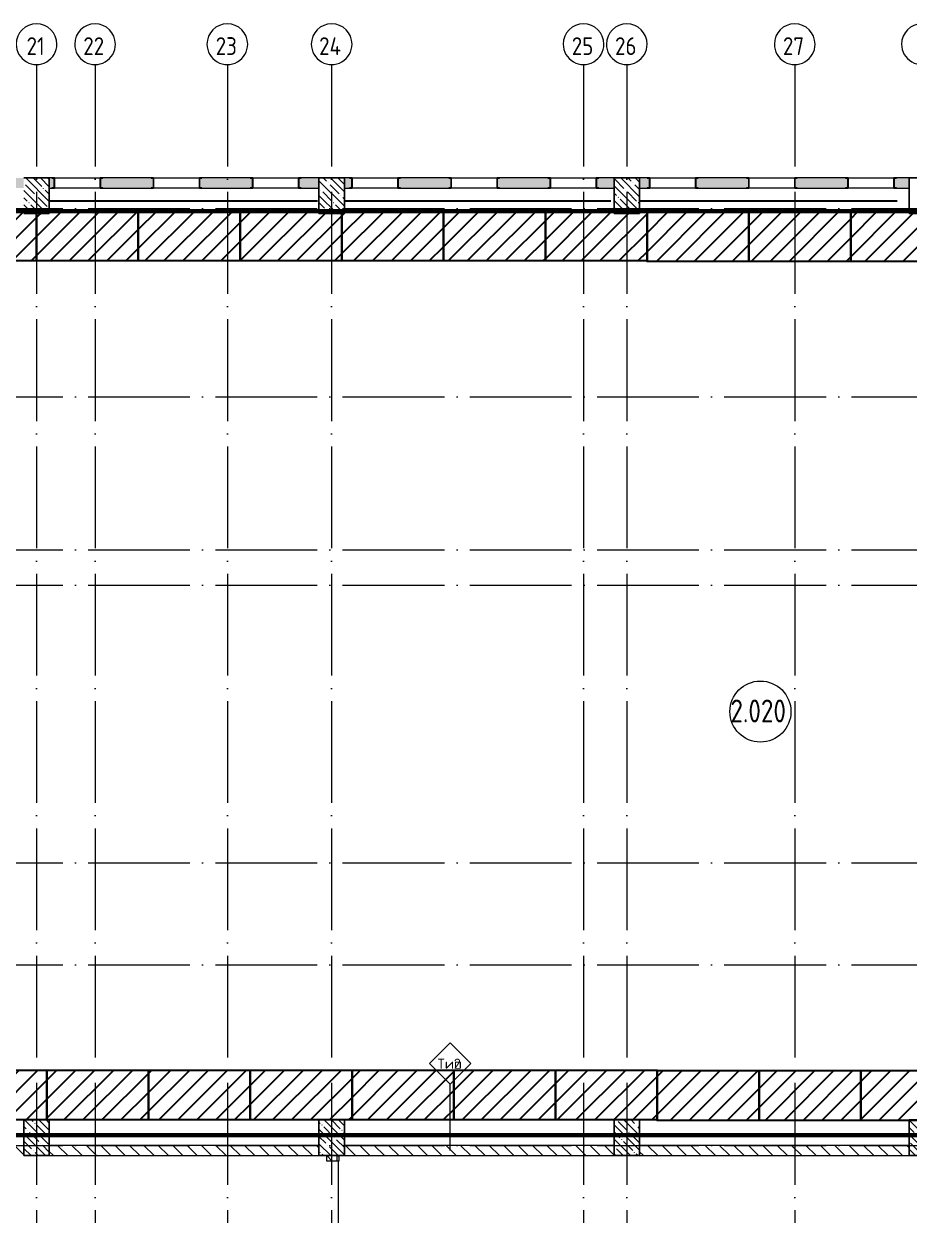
# Model space of a CAD drawing. Header units: millimetres. Extents: x -592259 to 288321, y -552984 to 293768.
# Drawn here: x 110259 to 127659, y -82379 to -58983 of the extents above; entities that cross this region are included whole.
import ezdxf

# ---------------------------------------------------------------- set-up
doc = ezdxf.new("R2010")
doc.units = ezdxf.units.MM
doc.linetypes.add('ADSK_Линия сетки', pattern=[2500, 2000, -250, 0, -250])
for name, color, linetype, lineweight in [('0) строительные леса', 1, 'Continuous', 30), ('4.7) Штук. 5 вып 3.7Шт', 6, 'Continuous', 30), ('6.2) Шпаклевка 6 вып.', 3, 'Continuous', 60), ('A-AREA-____-IDEN', 250, 'Continuous', 9), ('A-DOOR-____-MCUT', 250, 'Continuous', 5), ('A-DOOR-____-OTLN', 250, 'Continuous', 5), ('A-WALL-____-IDEN', 250, 'Continuous', 9), ('A-WALL-____-MCUT', 250, 'Continuous', 13), ('A-WALL-____-PATT', 250, 'Continuous', 13), ('E-ELEC-EQPM-OTLN', 250, 'Continuous', 9), ('I-WALL-____-OTLN', 250, 'Continuous', 9), ('S-COLS-____-MCUT', 250, 'Continuous', 25), ('S-COLS-____-OTLN', 250, 'Continuous', 9), ('S-GRID-____-IDEN', 250, 'Continuous', 9), ('S-GRID-____-OTLN', 250, 'Continuous', 9)]:
    doc.layers.add(name, color=color, linetype=linetype, lineweight=lineweight)
doc.styles.add('GOST Common', font='', dxfattribs={"width": 0.9, "height": 350})
doc.styles.add('ISOCPEUR', font='isocpeur.ttf', dxfattribs={"width": 0.8, "height": 100})
doc.styles.add('ISOCPEUR_3', font='isocpeur.ttf', dxfattribs={"height": 250})
doc.styles.get('GOST Common').set_extended_font_data('GOST Common')
pattern_1 = [(135, (28708.77, -120984.93), (-141.42136, -141.42136), [])]
pattern_2 = [(135, (28708.77, -120984.93), (-142.5612, -142.5612), []), (135, (28851.33, -120984.93), (-142.5612, -142.5612), [252.016, -50.403, 3.353, -47.05])]

# ---------------------------------------------------------------- blocks, each defined once
blk = doc.blocks.new('BSC_Колонна _Прямоугольная - 500x700-V13-АР1_Кладочный план 2 этажа С2и3')
at = {"layer": 'S-COLS-____-OTLN', "lineweight": 5}
h = blk.add_hatch(dxfattribs=at)
h.set_pattern_fill('FP_49', color=256, style=0, pattern_type=2)
h.set_pattern_definition([(135, (-99200, -40125), (-142.56192, -142.56192), []), (135, (-99057.44, -40125), (-142.56192, -142.56192), [252.016, -50.403, 3.353, -47.05])])
h.paths.add_polyline_path([(-250, -350), (250, -350), (250, 350), (-250, 350)])
at = {"layer": 'S-COLS-____-MCUT'}
for p, q in [((250, 350), (-250, 350)), ((-250, 350), (-250, -350)), ((250, -350), (250, 350)), ((-250, -350), (250, -350))]:
    blk.add_line(p, q, dxfattribs=at)
blk = doc.blocks.new('BSC_Колонна _Прямоугольная - 500x700-V14-АР1_Кладочный план 2 этажа С2и3')
at = {"layer": 'S-COLS-____-OTLN', "lineweight": 5}
h = blk.add_hatch(dxfattribs=at)
h.set_pattern_fill('FP_50', color=256, style=0, pattern_type=2)
h.set_pattern_definition([(135, (-93400, -40125), (-142.5619, -142.5619), []), (135, (-93257.44, -40125), (-142.5619, -142.5619), [252.016, -50.403, 3.353, -47.05])])
h.paths.add_polyline_path([(-250, -350), (250, -350), (250, 350), (-250, 350)])
at = {"layer": 'S-COLS-____-MCUT'}
for p, q in [((250, 350), (-250, 350)), ((-250, 350), (-250, -350)), ((250, -350), (250, 350)), ((-250, -350), (250, -350))]:
    blk.add_line(p, q, dxfattribs=at)
blk = doc.blocks.new('BSC_Колонна _Прямоугольная - 500x700-V15-АР1_Кладочный план 2 этажа С2и3')
at = {"layer": 'S-COLS-____-OTLN', "lineweight": 5}
h = blk.add_hatch(dxfattribs=at)
h.set_pattern_fill('FP_51', color=256, style=0, pattern_type=2)
h.set_pattern_definition([(135, (-87600, -40125), (-142.5619, -142.5619), []), (135, (-87457.44, -40125), (-142.5619, -142.5619), [252.016, -50.403, 3.353, -47.05])])
h.paths.add_polyline_path([(-250, -350), (250, -350), (250, 350), (-250, 350)])
at = {"layer": 'S-COLS-____-MCUT'}
for p, q in [((250, 350), (-250, 350)), ((-250, 350), (-250, -350)), ((250, -350), (250, 350)), ((-250, -350), (250, -350))]:
    blk.add_line(p, q, dxfattribs=at)
blk = doc.blocks.new('BSC_Колонна _Прямоугольная - 500x700-V16-АР1_Кладочный план 2 этажа С2и3')
at = {"layer": 'S-COLS-____-OTLN', "lineweight": 5}
h = blk.add_hatch(dxfattribs=at)
h.set_pattern_fill('FP_52', color=256, style=0, pattern_type=2)
h.set_pattern_definition([(135, (-81800, -40125), (-142.5619, -142.5619), []), (135, (-81657.44, -40125), (-142.5619, -142.5619), [252.016, -50.403, 3.353, -47.05])])
h.paths.add_polyline_path([(-250, -350), (250, -350), (250, 350), (-250, 350)])
at = {"layer": 'S-COLS-____-MCUT'}
for p, q in [((250, 350), (-250, 350)), ((-250, 350), (-250, -350)), ((250, -350), (250, 350)), ((-250, -350), (250, -350))]:
    blk.add_line(p, q, dxfattribs=at)
blk = doc.blocks.new('ADSK_КолоннаНесущая_Швеллер_Гнутый_ГОСТ 8278-83 - 200х50х4_таб_1 2-38569602-АР1_Кладочный план 2 этажа С2и3')
at = {"layer": 'S-COLS-____-MCUT'}
for p, q in [((-10.1, 90), (-10.1, -90)), ((-6.1, -90), (-6.1, 90)), ((39.9, 100), (-0.1, 100)), ((-0.1, 96), (39.9, 96)), ((39.9, 96), (39.9, 100)), ((39.9, -96), (-0.1, -96)), ((-0.1, -100), (39.9, -100)), ((39.9, -100), (39.9, -96))]:
    blk.add_line(p, q, dxfattribs=at)
for centre, radius, start, end in [((-0.1, 90), 10, 90, 180), ((-0.1, 90), 6, 90, 180), ((-0.1, -90), 10, 180, 270), ((-0.1, -90), 6, 180, 270)]:
    blk.add_arc(centre, radius, start, end, dxfattribs=at)
blk = doc.blocks.new('DM_Штора_Противодымная_Doormaster_E-60 - ш_3250 х в_2500 2-40885581-АР1_Кладочный план 2 этажа С2и3')
at = {"layer": 'A-DOOR-____-MCUT'}
for p, q in [((-1450, 150), (-1540, 150)), ((-1540, 150), (-1540, 100)), ((-1540, 100), (-1450, 100)), ((-1450, 100), (-1450, 150)), ((-1450, 125), (1700, 125)), ((1700, 150), (1700, 100)), ((1790, 150), (1700, 150)), ((1700, 100), (1790, 100)), ((1790, 100), (1790, 150))]:
    blk.add_line(p, q, dxfattribs=at)
at = {"layer": 'E-ELEC-EQPM-OTLN'}
for p, q in [((2090, 180), (1990, 180)), ((1990, 180), (1990, 100)), ((1990, 100), (2090, 100)), ((2090, 100), (2090, 180))]:
    blk.add_line(p, q, dxfattribs=at)
blk = doc.blocks.new('Ось сетки - Круг_Ø8 мм-39983606-АР1_Кладочный план 2 этажа С2и3')
at = {"layer": 'S-GRID-____-IDEN'}
for start, end in [(360, 180), (180, 360)]:
    blk.add_arc((0, 0), 4, start, end, dxfattribs=at)
blk = doc.blocks.new('AAR_СКБ_Марка_Помещения_мал - Номер-28977439-АР1_Кладочный план 2 этажа С2и3')
at = {"layer": 'A-AREA-____-IDEN'}
blk.add_circle((-0.03, 0), 3, dxfattribs=at)
blk = doc.blocks.new('ADSK_Марка_Стена - Типоразмер_ADSK_Марка-30564887-АР1_Кладочный план 2 этажа С2и3')
at = {"layer": 'A-WALL-____-IDEN'}
for p, q in [((-0.16, 4.37), (-4.21, 0.31)), ((3.9, 0.31), (-0.16, 4.37)), ((-4.21, 0.31), (-0.16, -3.74)), ((-0.16, -3.74), (3.9, 0.31))]:
    blk.add_line(p, q, dxfattribs=at)

msp = doc.modelspace()

# ---------------------------------------------------------------- hatches: boundary and pattern name
at = {"layer": '0) строительные леса'}
h = msp.add_hatch(dxfattribs=at)
h.set_pattern_fill('ANSI31', color=256, scale=83)
h.paths.add_polyline_path([(110508.7503, -63639.9342), (108508.7503, -63639.9342), (108508.7503, -62659.9342), (110508.7503, -62659.9342)])
h = msp.add_hatch(dxfattribs=at)
h.set_pattern_fill('ANSI31', color=256, scale=83)
h.paths.add_polyline_path([(112508.7503, -63639.9342), (110508.7503, -63639.9342), (110508.7503, -62659.9342), (112508.7503, -62659.9342)])
h = msp.add_hatch(dxfattribs=at)
h.set_pattern_fill('ANSI31', color=256, scale=83)
h.paths.add_polyline_path([(114508.7503, -63639.9342), (112508.7503, -63639.9342), (112508.7503, -62659.9342), (114508.7503, -62659.9342)])
h = msp.add_hatch(dxfattribs=at)
h.set_pattern_fill('ANSI31', color=256, scale=83)
h.paths.add_polyline_path([(116508.7503, -63639.9342), (114508.7503, -63639.9342), (114508.7503, -62659.9342), (116508.7503, -62659.9342)])
h = msp.add_hatch(dxfattribs=at)
h.set_pattern_fill('ANSI31', color=256, scale=83)
h.paths.add_polyline_path([(118508.7503, -63639.9342), (116508.7503, -63639.9342), (116508.7503, -62659.9342), (118508.7503, -62659.9342)])
h = msp.add_hatch(dxfattribs=at)
h.set_pattern_fill('ANSI31', color=256, scale=83)
h.paths.add_polyline_path([(120508.7503, -63639.9342), (118508.7503, -63639.9342), (118508.7503, -62659.9342), (120508.7503, -62659.9342)])
h = msp.add_hatch(dxfattribs=at)
h.set_pattern_fill('ANSI31', color=256, scale=83)
h.paths.add_polyline_path([(122508.7503, -63639.9342), (120508.7503, -63639.9342), (120508.7503, -62659.9342), (122508.7503, -62659.9342)])
h = msp.add_hatch(dxfattribs=at)
h.set_pattern_fill('ANSI31', color=256, scale=83)
h.paths.add_polyline_path([(124508.7503, -63649.9342), (122508.7503, -63649.9342), (122508.7503, -62669.9342), (124508.7503, -62669.9342)])
h = msp.add_hatch(dxfattribs=at)
h.set_pattern_fill('ANSI31', color=256, scale=83)
h.paths.add_polyline_path([(126508.7503, -63649.9347), (124508.7503, -63649.9347), (124508.7503, -62669.9347), (126508.7503, -62669.9347)])
h = msp.add_hatch(dxfattribs=at)
h.set_pattern_fill('ANSI31', color=256, scale=83)
h.paths.add_polyline_path([(128508.7503, -63649.9347), (126508.7503, -63649.9347), (126508.7503, -62669.9347), (128508.7503, -62669.9347)])
h = msp.add_hatch(dxfattribs=at)
h.set_pattern_fill('ANSI31', color=256, scale=83)
h.paths.add_polyline_path([(110708.7722, -80509.9342), (108708.7722, -80509.9342), (108708.7722, -79529.9342), (110708.7722, -79529.9342)])
h = msp.add_hatch(dxfattribs=at)
h.set_pattern_fill('ANSI31', color=256, scale=83)
h.paths.add_polyline_path([(112708.7722, -80509.9342), (110708.7722, -80509.9342), (110708.7722, -79529.9342), (112708.7722, -79529.9342)])
h = msp.add_hatch(dxfattribs=at)
h.set_pattern_fill('ANSI31', color=256, scale=83)
h.paths.add_polyline_path([(114708.7722, -80509.9342), (112708.7722, -80509.9342), (112708.7722, -79529.9342), (114708.7722, -79529.9342)])
h = msp.add_hatch(dxfattribs=at)
h.set_pattern_fill('ANSI31', color=256, scale=83)
h.paths.add_polyline_path([(116708.7722, -80509.9342), (114708.7722, -80509.9342), (114708.7722, -79529.9342), (116708.7722, -79529.9342)])
h = msp.add_hatch(dxfattribs=at)
h.set_pattern_fill('ANSI31', color=256, scale=83)
h.paths.add_polyline_path([(118708.7722, -80509.9342), (116708.7722, -80509.9342), (116708.7722, -79529.9342), (118708.7722, -79529.9342)])
h = msp.add_hatch(dxfattribs=at)
h.set_pattern_fill('ANSI31', color=256, scale=83)
h.paths.add_polyline_path([(120708.7722, -80509.9342), (118708.7722, -80509.9342), (118708.7722, -79529.9342), (120708.7722, -79529.9342)])
h = msp.add_hatch(dxfattribs=at)
h.set_pattern_fill('ANSI31', color=256, scale=83)
h.paths.add_polyline_path([(122708.7722, -80509.9342), (120708.7722, -80509.9342), (120708.7722, -79529.9342), (122708.7722, -79529.9342)])
h = msp.add_hatch(dxfattribs=at)
h.set_pattern_fill('ANSI31', color=256, scale=83)
h.paths.add_polyline_path([(124708.7722, -80519.9342), (122708.7722, -80519.9342), (122708.7722, -79539.9342), (124708.7722, -79539.9342)])
h = msp.add_hatch(dxfattribs=at)
h.set_pattern_fill('ANSI31', color=256, scale=83)
h.paths.add_polyline_path([(126708.7722, -80519.9347), (124708.7722, -80519.9347), (124708.7722, -79539.9347), (126708.7722, -79539.9347)])
h = msp.add_hatch(dxfattribs=at)
h.set_pattern_fill('ANSI31', color=256, scale=83)
h.paths.add_polyline_path([(128708.7722, -80519.9347), (126708.7722, -80519.9347), (126708.7722, -79539.9347), (128708.7722, -79539.9347)])
at = {"layer": 'A-WALL-____-PATT', "lineweight": 15}
h = msp.add_hatch(dxfattribs=at)
h.set_pattern_fill('FP_83', color=256, style=0, pattern_type=2)
h.set_pattern_definition([(50, (28708.77, -120984.93), (364.3679, -31.8783), [38.1, -419.1]), (355, (28708.77, -120984.93), (-70.4859, 382.1133), [30.48, -335.28]), (100.451, (28739.14, -120987.6), (293.885, 350.2334), [32.38, -356.18]), (46.184, (28708.77, -120883.33), (542.1585, -84.0858), [57.15, -628.65]), (96.636, (28753.95, -120890.34), (474.805, 494.8554), [48.57, -534.27]), (351.184, (28708.8, -120883.33), (474.8102, 494.85), [45.72, -502.92]), (21, (28759.57, -120908.73), (303.2285, -204.53046), [38.1, -419.1]), (326, (28759.57, -120908.73), (123.6039, 368.376), [30.48, -335.28]), (71.451, (28784.84, -120925.78), (426.8341, 163.8427), [32.38, -356.18]), (37.5, (28708.77, -120984.93), (6.17665, 169.11015), [16.764, -314.452, 16.764, -323.596, -336.55]), (37.5, (28708.77, -120984.93), (6.17665, 169.11015), [-671.576, 16.764, -319.786]), (7.5, (28708.77, -120984.93), (133.63888, 200.3615), [16.764, -177.292, 16.764, -306.832, -128.27]), (7.5, (28708.77, -120984.93), (133.63888, 200.3615), [-517.652, 16.764, -111.506]), (327.5, (28595.49, -120984.93), (271.18182, -11.45836), [16.764, -110.236, 16.764, -379.476, -525.78]), (327.5, (28595.49, -120984.93), (271.18182, -11.45836), [-523.24, 16.764, -509.016]), (317.5, (28544.7, -120984.93), (296.2585, 50.85285), [16.764, -148.336, 16.764, -246.38, -373.38]), (317.5, (28544.7, -120984.93), (296.2585, 50.85285), [-428.244, 16.764, -356.616])])
h.paths.add_polyline_path([(133458.7722, -62209.9342), (133458.7722, -62009.9342), (133209.2227, -62009.9342), (133209.2227, -62209.9342)])
h.paths.add_polyline_path([(135159.2227, -62209.9342), (137408.7503, -62209.9342), (137408.7503, -62009.9342), (135159.2227, -62009.9342), (135159.2227, -62027.0009)])
h.paths.add_polyline_path([(133958.7722, -62209.9342), (134259.2227, -62209.9342), (134259.2227, -62009.9342), (133958.7722, -62009.9342), (133958.7722, -62027.0009)])
h.paths.add_polyline_path([(130359.2227, -62209.9342), (130359.2227, -62009.9342), (129309.2227, -62009.9342), (129309.2227, -62209.9342)])
h.paths.add_polyline_path([(132309.2227, -62209.9342), (132309.2227, -62009.9342), (131259.2227, -62009.9342), (131259.2227, -62209.9342)])
h.paths.add_polyline_path([(126459.2227, -62209.9342), (126459.2227, -62009.9342), (125409.2227, -62009.9342), (125409.2227, -62209.9342)])
h.paths.add_polyline_path([(127359.2227, -62209.9342), (127658.7722, -62209.9342), (127658.7722, -62009.9342), (127359.2227, -62009.9342), (127359.2227, -62027.0009)])
h.paths.add_polyline_path([(128158.7722, -62209.9342), (128409.2227, -62209.9342), (128409.2227, -62009.9342), (128158.7722, -62009.9342), (128158.7722, -62027.0009)])
h.paths.add_polyline_path([(116058.7722, -62209.9342), (116058.7722, -62009.9342), (115659.2227, -62009.9342), (115659.2227, -62209.9342)])
h.paths.add_polyline_path([(113709.2227, -62209.9342), (114759.2227, -62209.9342), (114759.2227, -62009.9342), (113709.2227, -62009.9342), (113709.2227, -62027.0009)])
h.paths.add_polyline_path([(118659.2227, -62209.9342), (118659.2227, -62009.9342), (117609.2227, -62009.9342), (117609.2227, -62209.9342)])
h.paths.add_polyline_path([(116558.7722, -62209.9342), (116709.2227, -62209.9342), (116709.2227, -62009.9342), (116558.7722, -62009.9342), (116558.7722, -62027.0009)])
h.paths.add_polyline_path([(110825.3441, -62209.9342), (110858.7722, -62209.9342), (110858.7722, -62009.9342), (110758.7722, -62009.9342), (110758.7722, -62209.9342)])
h.paths.add_polyline_path([(111758.7722, -62209.9342), (112809.2227, -62209.9342), (112809.2227, -62009.9342), (111758.7722, -62009.9342), (111758.7722, -62027.0009)])
h.paths.add_polyline_path([(120609.2227, -62209.9342), (120609.2227, -62009.9342), (119559.2227, -62009.9342), (119559.2227, -62209.9342)])
h.paths.add_polyline_path([(121509.2227, -62209.9342), (121858.7722, -62209.9342), (121858.7722, -62009.9342), (121509.2227, -62009.9342), (121509.2227, -62027.0009)])
h.paths.add_polyline_path([(124509.2227, -62209.9342), (124509.2227, -62009.9342), (123459.2227, -62009.9342), (123459.2227, -62209.9342)])
h.paths.add_polyline_path([(122358.7722, -62209.9342), (122559.2227, -62209.9342), (122559.2227, -62009.9342), (122358.7722, -62009.9342), (122358.7722, -62027.0009)])
h.paths.add_polyline_path([(109809.2227, -62209.9342), (110258.7722, -62209.9342), (110258.7722, -62009.9342), (109809.2227, -62009.9342)])
h.paths.add_polyline_path([(107976.3984, -62209.9342), (108909.2227, -62209.9342), (108909.2227, -62009.9342), (106708.7722, -62009.9342), (106708.7722, -62209.9342)])
h = msp.add_hatch(dxfattribs=at)
h.set_pattern_fill('FP_1', color=256, style=0, pattern_type=2)
h.set_pattern_definition(pattern_1)
h.paths.add_polyline_path([(133958.7722, -81209.9111), (134458.7722, -81209.9111), (134458.7722, -81009.9111), (133958.7722, -81009.9111)])
h.paths.add_polyline_path([(128158.7722, -81209.9111), (133458.7722, -81209.9111), (133458.7722, -81009.9111), (128158.7722, -81009.9111)])
h.paths.add_polyline_path([(127658.7722, -81209.9111), (127658.7722, -81009.9111), (122358.7722, -81009.9111), (122358.7722, -81209.9111)])
h.paths.add_polyline_path([(137408.7722, -81209.9111), (137408.7722, -81009.9111), (136658.7722, -81009.9111), (136658.7722, -81209.9111), (137178.0918, -81209.9111)])
h.paths.add_polyline_path([(121858.7722, -81209.9111), (121858.7722, -81009.9111), (116558.7722, -81009.9111), (116558.7722, -81209.9111), (119372.1812, -81209.9111)])
h.paths.add_polyline_path([(109957.7722, -81209.9111), (110258.7722, -81209.9111), (110258.7722, -81009.9111), (109927.7722, -81009.9111), (109927.7722, -81209.9111)])
h.paths.add_polyline_path([(116058.7722, -81209.9111), (116058.7722, -81009.9111), (110758.7722, -81009.9111), (110758.7722, -81209.9111), (113674.2898, -81209.9111)])
h.paths.add_polyline_path([(107727.7722, -81209.9111), (107727.7722, -81009.9111), (106708.7722, -81009.9111), (106708.7722, -81209.9111), (107697.7722, -81209.9111)])
h = msp.add_hatch(dxfattribs=at)
h.set_pattern_fill('FP_1', color=256, style=0, pattern_type=2)
h.set_pattern_definition(pattern_1)
h.paths.add_polyline_path([(116408.7722, -84679.9336), (116408.7722, -84459.9336), (116208.7722, -84459.9336), (116208.7722, -84679.9336)])
h.paths.add_polyline_path([(116408.7722, -81309.9336), (116408.7262, -81209.9342), (116208.7722, -81209.9342), (116208.7722, -81309.9336)])
at = {"layer": 'S-COLS-____-OTLN', "lineweight": 5}
h = msp.add_hatch(dxfattribs=at)
h.set_pattern_fill('FP_40', color=256, style=0, pattern_type=2)
h.set_pattern_definition(pattern_2)
h.paths.add_polyline_path([(110258.7722, -62709.9342), (110758.7722, -62709.9342), (110758.7722, -62009.9342), (110258.7722, -62009.9342), (110258.7722, -62209.9342)])
h = msp.add_hatch(dxfattribs=at)
h.set_pattern_fill('FP_40', color=256, style=0, pattern_type=2)
h.set_pattern_definition(pattern_2)
h.paths.add_polyline_path([(116558.7722, -62709.9342), (116558.7722, -62009.9342), (116058.7722, -62009.9342), (116058.7722, -62709.9342), (116523.2355, -62709.9342)])
h = msp.add_hatch(dxfattribs=at)
h.set_pattern_fill('FP_40', color=256, style=0, pattern_type=2)
h.set_pattern_definition(pattern_2)
h.paths.add_polyline_path([(122358.7722, -62709.9342), (122358.7722, -62009.9342), (121858.7722, -62009.9342), (121858.7722, -62709.9342), (122221.1269, -62709.9342)])

# ---------------------------------------------------------------- linework, layer by layer
at = {"layer": '0) строительные леса'}
for points in [[(110508.7503, -63639.9342), (108508.7503, -63639.9342), (108508.7503, -62659.9342), (110508.7503, -62659.9342)], [(112508.7503, -63639.9342), (110508.7503, -63639.9342), (110508.7503, -62659.9342), (112508.7503, -62659.9342)], [(114508.7503, -63639.9342), (112508.7503, -63639.9342), (112508.7503, -62659.9342), (114508.7503, -62659.9342)], [(116508.7503, -63639.9342), (114508.7503, -63639.9342), (114508.7503, -62659.9342), (116508.7503, -62659.9342)], [(118508.7503, -63639.9342), (116508.7503, -63639.9342), (116508.7503, -62659.9342), (118508.7503, -62659.9342)], [(120508.7503, -63639.9342), (118508.7503, -63639.9342), (118508.7503, -62659.9342), (120508.7503, -62659.9342)], [(122508.7503, -63639.9342), (120508.7503, -63639.9342), (120508.7503, -62659.9342), (122508.7503, -62659.9342)], [(124508.7503, -63649.9342), (122508.7503, -63649.9342), (122508.7503, -62669.9342), (124508.7503, -62669.9342)], [(126508.7503, -63649.9347), (124508.7503, -63649.9347), (124508.7503, -62669.9347), (126508.7503, -62669.9347)], [(128508.7503, -63649.9347), (126508.7503, -63649.9347), (126508.7503, -62669.9347), (128508.7503, -62669.9347)], [(110708.7722, -80509.9342), (108708.7722, -80509.9342), (108708.7722, -79529.9342), (110708.7722, -79529.9342)], [(112708.7722, -80509.9342), (110708.7722, -80509.9342), (110708.7722, -79529.9342), (112708.7722, -79529.9342)], [(114708.7722, -80509.9342), (112708.7722, -80509.9342), (112708.7722, -79529.9342), (114708.7722, -79529.9342)], [(116708.7722, -80509.9342), (114708.7722, -80509.9342), (114708.7722, -79529.9342), (116708.7722, -79529.9342)], [(118708.7722, -80509.9342), (116708.7722, -80509.9342), (116708.7722, -79529.9342), (118708.7722, -79529.9342)], [(120708.7722, -80509.9342), (118708.7722, -80509.9342), (118708.7722, -79529.9342), (120708.7722, -79529.9342)], [(122708.7722, -80509.9342), (120708.7722, -80509.9342), (120708.7722, -79529.9342), (122708.7722, -79529.9342)], [(124708.7722, -80519.9342), (122708.7722, -80519.9342), (122708.7722, -79539.9342), (124708.7722, -79539.9342)], [(126708.7722, -80519.9347), (124708.7722, -80519.9347), (124708.7722, -79539.9347), (126708.7722, -79539.9347)], [(128708.7722, -80519.9347), (126708.7722, -80519.9347), (126708.7722, -79539.9347), (128708.7722, -79539.9347)]]:
    msp.add_lwpolyline(points, close=True, dxfattribs=at)
at = {"layer": '4.7) Штук. 5 вып 3.7Шт', "color": 30, "true_color": 0xf26722}
for points in [[(110758.7722, -62461.1269), (114308.7722, -62461.1269)], [(112483.6403, -62461.1269), (116033.6403, -62461.1269)], [(116558.7722, -62461.1269), (120108.7722, -62461.1269)], [(118243.5064, -62461.1269), (121793.5064, -62461.1269)], [(122358.7722, -62461.1269), (125908.7722, -62461.1269)], [(123874.1995, -62461.1269), (127424.1995, -62461.1269)]]:
    msp.add_lwpolyline(points, dxfattribs=at)
at = {"layer": '4.7) Штук. 5 вып 3.7Шт'}
msp.add_lwpolyline([(106708.7722, -80809.9347), (137408.7722, -80809.9347), (137408.7722, -62659.9342), (106708.7722, -62659.9342)], close=True, dxfattribs=at)
at = {"layer": '6.2) Шпаклевка 6 вып.'}
msp.add_lwpolyline([(106708.7722, -80809.9347), (137408.7722, -80809.9347), (137408.7722, -62659.9342), (106708.7722, -62659.9342)], close=True, dxfattribs=at)
at = {"layer": 'A-WALL-____-IDEN'}
msp.add_line((118639.9543, -81109.9111), (118639.9543, -79808.6611), dxfattribs=at)
at = {"layer": 'A-WALL-____-MCUT', "color": 7, "lineweight": 15}
for p, q in [((110858.7722, -62009.9342), (110758.7722, -62009.9342)), ((110758.7722, -62209.9342), (110858.7722, -62209.9342)), ((110858.7722, -62209.9342), (110858.7722, -62009.9342)), ((112809.2227, -62009.9342), (111758.7722, -62009.9342)), ((111758.7722, -62009.9342), (111758.7722, -62209.9342)), ((111758.7722, -62209.9342), (112809.2227, -62209.9342)), ((112809.2227, -62209.9342), (112809.2227, -62009.9342)), ((114759.2227, -62009.9342), (113709.2227, -62009.9342)), ((113709.2227, -62009.9342), (113709.2227, -62209.9342)), ((113709.2227, -62209.9342), (114759.2227, -62209.9342)), ((114759.2227, -62209.9342), (114759.2227, -62009.9342)), ((116058.7722, -62009.9342), (115659.2227, -62009.9342)), ((115659.2227, -62009.9342), (115659.2227, -62209.9342)), ((115659.2227, -62209.9342), (116058.7722, -62209.9342)), ((116709.2227, -62009.9342), (116558.7722, -62009.9342)), ((116558.7722, -62209.9342), (116709.2227, -62209.9342)), ((116709.2227, -62209.9342), (116709.2227, -62009.9342)), ((118659.2227, -62009.9342), (117609.2227, -62009.9342)), ((117609.2227, -62009.9342), (117609.2227, -62209.9342)), ((117609.2227, -62209.9342), (118659.2227, -62209.9342)), ((118659.2227, -62209.9342), (118659.2227, -62009.9342)), ((120609.2227, -62009.9342), (119559.2227, -62009.9342)), ((119559.2227, -62009.9342), (119559.2227, -62209.9342)), ((119559.2227, -62209.9342), (120609.2227, -62209.9342)), ((120609.2227, -62209.9342), (120609.2227, -62009.9342)), ((121858.7722, -62009.9342), (121509.2227, -62009.9342)), ((121509.2227, -62009.9342), (121509.2227, -62209.9342)), ((121509.2227, -62209.9342), (121858.7722, -62209.9342)), ((122559.2227, -62009.9342), (122358.7722, -62009.9342)), ((122358.7722, -62209.9342), (122559.2227, -62209.9342)), ((122559.2227, -62209.9342), (122559.2227, -62009.9342)), ((124509.2227, -62009.9342), (123459.2227, -62009.9342)), ((123459.2227, -62009.9342), (123459.2227, -62209.9342)), ((123459.2227, -62209.9342), (124509.2227, -62209.9342)), ((124509.2227, -62209.9342), (124509.2227, -62009.9342)), ((126459.2227, -62009.9342), (125409.2227, -62009.9342)), ((125409.2227, -62009.9342), (125409.2227, -62209.9342)), ((125409.2227, -62209.9342), (126459.2227, -62209.9342)), ((126459.2227, -62209.9342), (126459.2227, -62009.9342)), ((127658.7722, -62009.9342), (127359.2227, -62009.9342)), ((127359.2227, -62009.9342), (127359.2227, -62209.9342)), ((127359.2227, -62209.9342), (127658.7722, -62209.9342)), ((116058.7722, -81009.9111), (110758.7722, -81009.9111)), ((121858.7722, -81009.9111), (116558.7722, -81009.9111)), ((127658.7722, -81009.9111), (122358.7722, -81009.9111)), ((110758.7722, -81209.9111), (116058.7722, -81209.9111)), ((116208.7722, -81209.9342), (116208.7722, -81309.9336)), ((116208.7722, -81309.9336), (116408.7722, -81309.9336)), ((116408.7722, -81219.9336), (116408.7722, -81209.9342)), ((116558.7722, -81209.9111), (121858.7722, -81209.9111)), ((122358.7722, -81209.9111), (127658.7722, -81209.9111))]:
    msp.add_line(p, q, dxfattribs=at)
at = {"layer": 'A-WALL-____-MCUT', "lineweight": 15}
for p, q in [((110758.7722, -62009.9342), (110758.7722, -62209.9342)), ((116058.7722, -62209.9342), (116058.7722, -62009.9342)), ((116558.7722, -62009.9342), (116558.7722, -62209.9342)), ((121858.7722, -62209.9342), (121858.7722, -62009.9342)), ((122358.7722, -62009.9342), (122358.7722, -62209.9342)), ((127658.7722, -62209.9342), (127658.7722, -62009.9342))]:
    msp.add_line(p, q, dxfattribs=at)
at = {"layer": 'I-WALL-____-OTLN', "lineweight": 15}
for p, q in [((110858.7722, -62009.9342), (111758.7722, -62009.9342)), ((111758.7722, -62209.9342), (110858.7722, -62209.9342)), ((112809.2227, -62009.9342), (113709.2227, -62009.9342)), ((113709.2227, -62209.9342), (112809.2227, -62209.9342)), ((114759.2227, -62009.9342), (115659.2227, -62009.9342)), ((115659.2227, -62209.9342), (114759.2227, -62209.9342)), ((116709.2227, -62009.9342), (117609.2227, -62009.9342)), ((117609.2227, -62209.9342), (116709.2227, -62209.9342)), ((118659.2227, -62009.9342), (119559.2227, -62009.9342)), ((119559.2227, -62209.9342), (118659.2227, -62209.9342)), ((120609.2227, -62009.9342), (121509.2227, -62009.9342)), ((121509.2227, -62209.9342), (120609.2227, -62209.9342)), ((122559.2227, -62009.9342), (123459.2227, -62009.9342)), ((123459.2227, -62209.9342), (122559.2227, -62209.9342)), ((124509.2227, -62009.9342), (125409.2227, -62009.9342)), ((125409.2227, -62209.9342), (124509.2227, -62209.9342)), ((126459.2227, -62009.9342), (127359.2227, -62009.9342)), ((127359.2227, -62209.9342), (126459.2227, -62209.9342))]:
    msp.add_line(p, q, dxfattribs=at)
at = {"layer": 'S-COLS-____-MCUT'}
for p, q in [((110758.7722, -62009.9342), (110258.7722, -62009.9342)), ((110758.7722, -62709.9342), (110758.7722, -62209.9342)), ((116558.7722, -62009.9342), (116058.7722, -62009.9342)), ((116058.7722, -62209.9342), (116058.7722, -62709.9342)), ((116558.7722, -62709.9342), (116558.7722, -62209.9342)), ((122358.7722, -62009.9342), (121858.7722, -62009.9342)), ((121858.7722, -62209.9342), (121858.7722, -62709.9342)), ((122358.7722, -62709.9342), (122358.7722, -62209.9342)), ((128158.7722, -62009.9342), (127658.7722, -62009.9342)), ((127658.7722, -62209.9342), (127658.7722, -62709.9342)), ((110258.7722, -62709.9342), (110758.7722, -62709.9342)), ((116058.7722, -62709.9342), (116558.7722, -62709.9342)), ((121858.7722, -62709.9342), (122358.7722, -62709.9342)), ((127658.7722, -62709.9342), (128158.7722, -62709.9342))]:
    msp.add_line(p, q, dxfattribs=at)
at = {"layer": 'S-COLS-____-OTLN'}
for p, q in [((110758.7722, -62209.9342), (110758.7722, -62009.9342)), ((116058.7722, -62009.9342), (116058.7722, -62209.9342)), ((116558.7722, -62209.9342), (116558.7722, -62009.9342)), ((121858.7722, -62009.9342), (121858.7722, -62209.9342)), ((122358.7722, -62209.9342), (122358.7722, -62009.9342)), ((127658.7722, -62009.9342), (127658.7722, -62209.9342))]:
    msp.add_line(p, q, dxfattribs=at)
at = {"layer": 'S-GRID-____-OTLN', "linetype": 'ADSK_Линия сетки'}
for p, q in [((110508.7722, -59782.9296), (110508.7722, -124723.7741)), ((111658.7722, -59782.9296), (111658.7722, -124723.7741)), ((114258.7722, -59782.9296), (114258.7722, -124723.7741)), ((116308.7722, -59782.9296), (116308.7722, -124723.7741)), ((121258.7722, -59782.9296), (121258.7722, -124723.7741)), ((122108.7722, -59782.9296), (122108.7722, -124723.7741)), ((125408.7722, -59782.9296), (125408.7722, -124723.7741)), ((94022.7944, -62609.9342), (184259.6518, -62609.9342)), ((94022.7944, -66309.9342), (185529.6518, -66309.9342)), ((94022.7944, -69309.9342), (185529.6518, -69309.9342)), ((94022.7944, -70009.9342), (185529.6518, -70009.9342)), ((94022.7944, -75459.9342), (185529.6518, -75459.9342)), ((94022.7944, -77459.9342), (185529.6518, -77459.9342)), ((94022.7944, -81009.9342), (185529.6518, -81009.9342))]:
    msp.add_line(p, q, dxfattribs=at)

# ---------------------------------------------------------------- block references
at = {"layer": 'A-AREA-____-IDEN', "xscale": 200, "yscale": 200, "zscale": 99.99999999999993}
msp.add_blockref('AAR_СКБ_Марка_Помещения_мал - Номер-28977439-АР1_Кладочный план 2 этажа С2и3', (124741.4134, -72489.3754), dxfattribs=at)
at = {"layer": 'A-DOOR-____-OTLN', "color": 250, "rotation": 270}
msp.add_blockref('DM_Штора_Противодымная_Doormaster_E-60 - ш_3250 х в_2500 2-40885581-АР1_Кладочный план 2 этажа С2и3', (116308.7722, -82759.9336), dxfattribs=at)
at = {"layer": 'A-WALL-____-IDEN', "xscale": 99.99999999999993, "yscale": 99.99999999999993, "zscale": 99.99999999999993}
msp.add_blockref('ADSK_Марка_Стена - Типоразмер_ADSK_Марка-30564887-АР1_Кладочный план 2 этажа С2и3', (118655.5793, -79434.1942), dxfattribs=at)
at = {"layer": 'S-COLS-____-OTLN', "rotation": 180}
for p in [(110848.6722, -62109.9938), (112799.1227, -62109.9938), (114749.1227, -62109.9938), (116699.1227, -62109.9938), (118649.1227, -62109.9938), (120599.1227, -62109.9938), (122549.1227, -62109.9938), (124499.1227, -62109.9938), (126449.1227, -62109.9938)]:
    msp.add_blockref('ADSK_КолоннаНесущая_Швеллер_Гнутый_ГОСТ 8278-83 - 200х50х4_таб_1 2-38569602-АР1_Кладочный план 2 этажа С2и3', p, dxfattribs=at)
at = {"layer": 'S-COLS-____-OTLN'}
for name, p in [('ADSK_КолоннаНесущая_Швеллер_Гнутый_ГОСТ 8278-83 - 200х50х4_таб_1 2-38569602-АР1_Кладочный план 2 этажа С2и3', (111768.8722, -62109.9342)), ('ADSK_КолоннаНесущая_Швеллер_Гнутый_ГОСТ 8278-83 - 200х50х4_таб_1 2-38569602-АР1_Кладочный план 2 этажа С2и3', (113719.3227, -62109.9342)), ('ADSK_КолоннаНесущая_Швеллер_Гнутый_ГОСТ 8278-83 - 200х50х4_таб_1 2-38569602-АР1_Кладочный план 2 этажа С2и3', (115669.3227, -62109.9342)), ('ADSK_КолоннаНесущая_Швеллер_Гнутый_ГОСТ 8278-83 - 200х50х4_таб_1 2-38569602-АР1_Кладочный план 2 этажа С2и3', (117619.3227, -62109.9342)), ('ADSK_КолоннаНесущая_Швеллер_Гнутый_ГОСТ 8278-83 - 200х50х4_таб_1 2-38569602-АР1_Кладочный план 2 этажа С2и3', (119569.3227, -62109.9342)), ('ADSK_КолоннаНесущая_Швеллер_Гнутый_ГОСТ 8278-83 - 200х50х4_таб_1 2-38569602-АР1_Кладочный план 2 этажа С2и3', (121519.3227, -62109.9342)), ('ADSK_КолоннаНесущая_Швеллер_Гнутый_ГОСТ 8278-83 - 200х50х4_таб_1 2-38569602-АР1_Кладочный план 2 этажа С2и3', (123469.3227, -62109.9342)), ('ADSK_КолоннаНесущая_Швеллер_Гнутый_ГОСТ 8278-83 - 200х50х4_таб_1 2-38569602-АР1_Кладочный план 2 этажа С2и3', (125419.3227, -62109.9342)), ('ADSK_КолоннаНесущая_Швеллер_Гнутый_ГОСТ 8278-83 - 200х50х4_таб_1 2-38569602-АР1_Кладочный план 2 этажа С2и3', (127369.3227, -62109.9342)), ('BSC_Колонна _Прямоугольная - 500x700-V16-АР1_Кладочный план 2 этажа С2и3', (110508.7722, -80859.9342)), ('BSC_Колонна _Прямоугольная - 500x700-V15-АР1_Кладочный план 2 этажа С2и3', (116308.7722, -80859.9342)), ('BSC_Колонна _Прямоугольная - 500x700-V14-АР1_Кладочный план 2 этажа С2и3', (122108.7722, -80859.9342)), ('BSC_Колонна _Прямоугольная - 500x700-V13-АР1_Кладочный план 2 этажа С2и3', (127908.7722, -80859.9342))]:
    msp.add_blockref(name, p, dxfattribs=at)
at = {"layer": 'S-GRID-____-IDEN', "xscale": 99.99999999999993, "yscale": 99.99999999999993, "zscale": 99.99999999999993, "rotation": 180}
for p in [(110508.7722, -59382.9296), (111658.7722, -59382.9296), (114258.7722, -59382.9296), (116308.7722, -59382.9296), (121258.7722, -59382.9296), (122108.7722, -59382.9296), (125408.7722, -59382.9296), (127908.7722, -59382.9296)]:
    msp.add_blockref('Ось сетки - Круг_Ø8 мм-39983606-АР1_Кладочный план 2 этажа С2и3', p, dxfattribs=at)

# ---------------------------------------------------------------- texts
at = {"layer": 'A-AREA-____-IDEN', "insert": (124145.896, -72252.4256), "char_height": 450, "width": 654.177, "attachment_point": 1, "style": 'ISOCPEUR'}
msp.add_mtext('2.020', dxfattribs=at)
at = {"layer": 'A-WALL-____-IDEN', "char_height": 200, "attachment_point": 1, "style": 'ISOCPEUR_3'}
for s, insert, width in [('Тип', (118391.1984, -79304.5256), 387.215062), (' 2', (118710.6828, -79304.5256), 230.084312)]:
    msp.add_mtext(s, dxfattribs=dict(at, insert=insert, width=width))
at = {"layer": 'S-GRID-____-IDEN', "color": 18, "true_color": 0x000000, "char_height": 350, "attachment_point": 1, "style": 'GOST Common'}
for s, insert, width in [('21', (110312.9529, -59245.6505), 461.772), ('22', (111427.4029, -59245.6505), 548.35425), ('23', (114030.1029, -59245.6505), 541.139062), ('24', (116062.1029, -59245.6505), 584.430187), ('25', (121027.4029, -59245.6505), 548.35425), ('26', (121877.4029, -59245.6505), 548.35425), ('27', (125177.4029, -59245.6505), 548.35425)]:
    msp.add_mtext(s, dxfattribs=dict(at, insert=insert, width=width))

doc.saveas('drawing.dxf')
